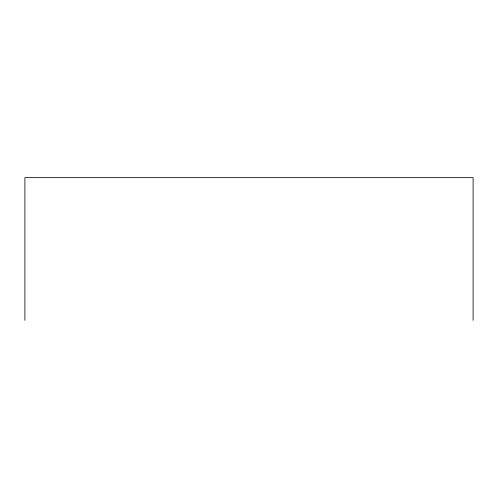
<?xml version="1.0" encoding="UTF-8"?>
<svg xmlns="http://www.w3.org/2000/svg" width="498" height="498" viewBox="0 0 498 498"><rect width="100%" height="100%" fill="white"/><g stroke="black" fill="none" stroke-linecap="round" stroke-linejoin="round"><path stroke-width="0.75" d="M473.1 320.345L473.1 177.655L24.9 177.655L24.9 320.345"/></g></svg>
